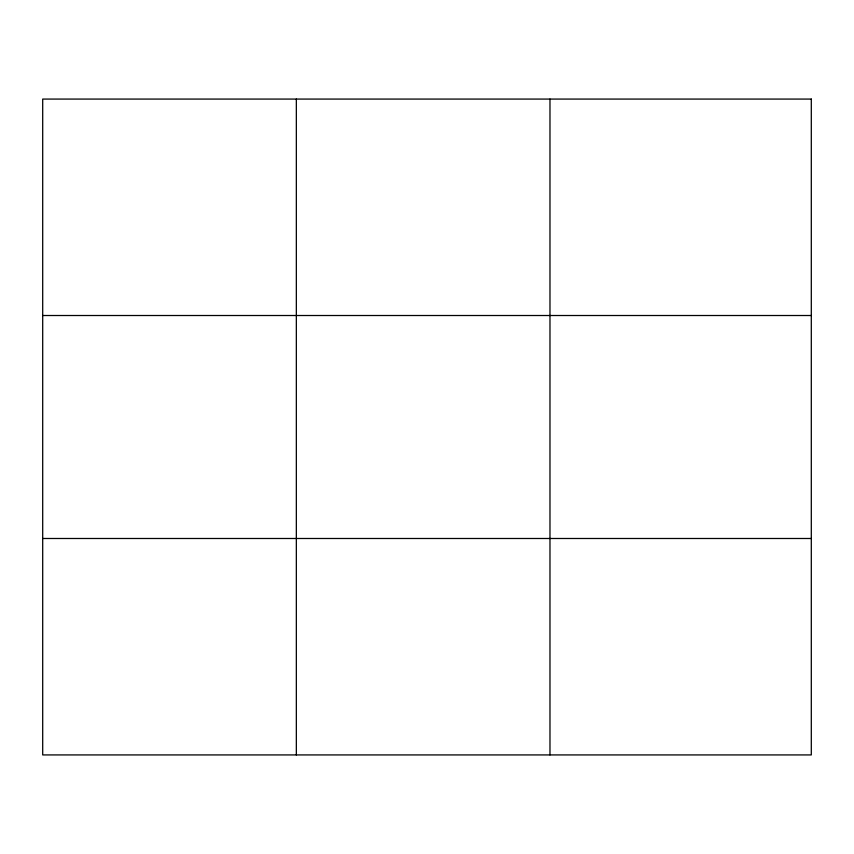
<?xml version="1.0" encoding="UTF-8"?>
<svg xmlns="http://www.w3.org/2000/svg" width="854" height="854" viewBox="0 0 854 854"><rect width="100%" height="100%" fill="white"/><g stroke="black" fill="none" stroke-linecap="round" stroke-linejoin="round"><path stroke-width="1.28" d="M296.338 754.925L296.338 99.075M549.976 754.925L549.976 99.075M42.7 315.51L811.3 315.51M42.7 538.49L811.3 538.49M811.3 99.075L811.3 754.925L42.7 754.925L42.7 99.075L811.3 99.075"/></g></svg>
